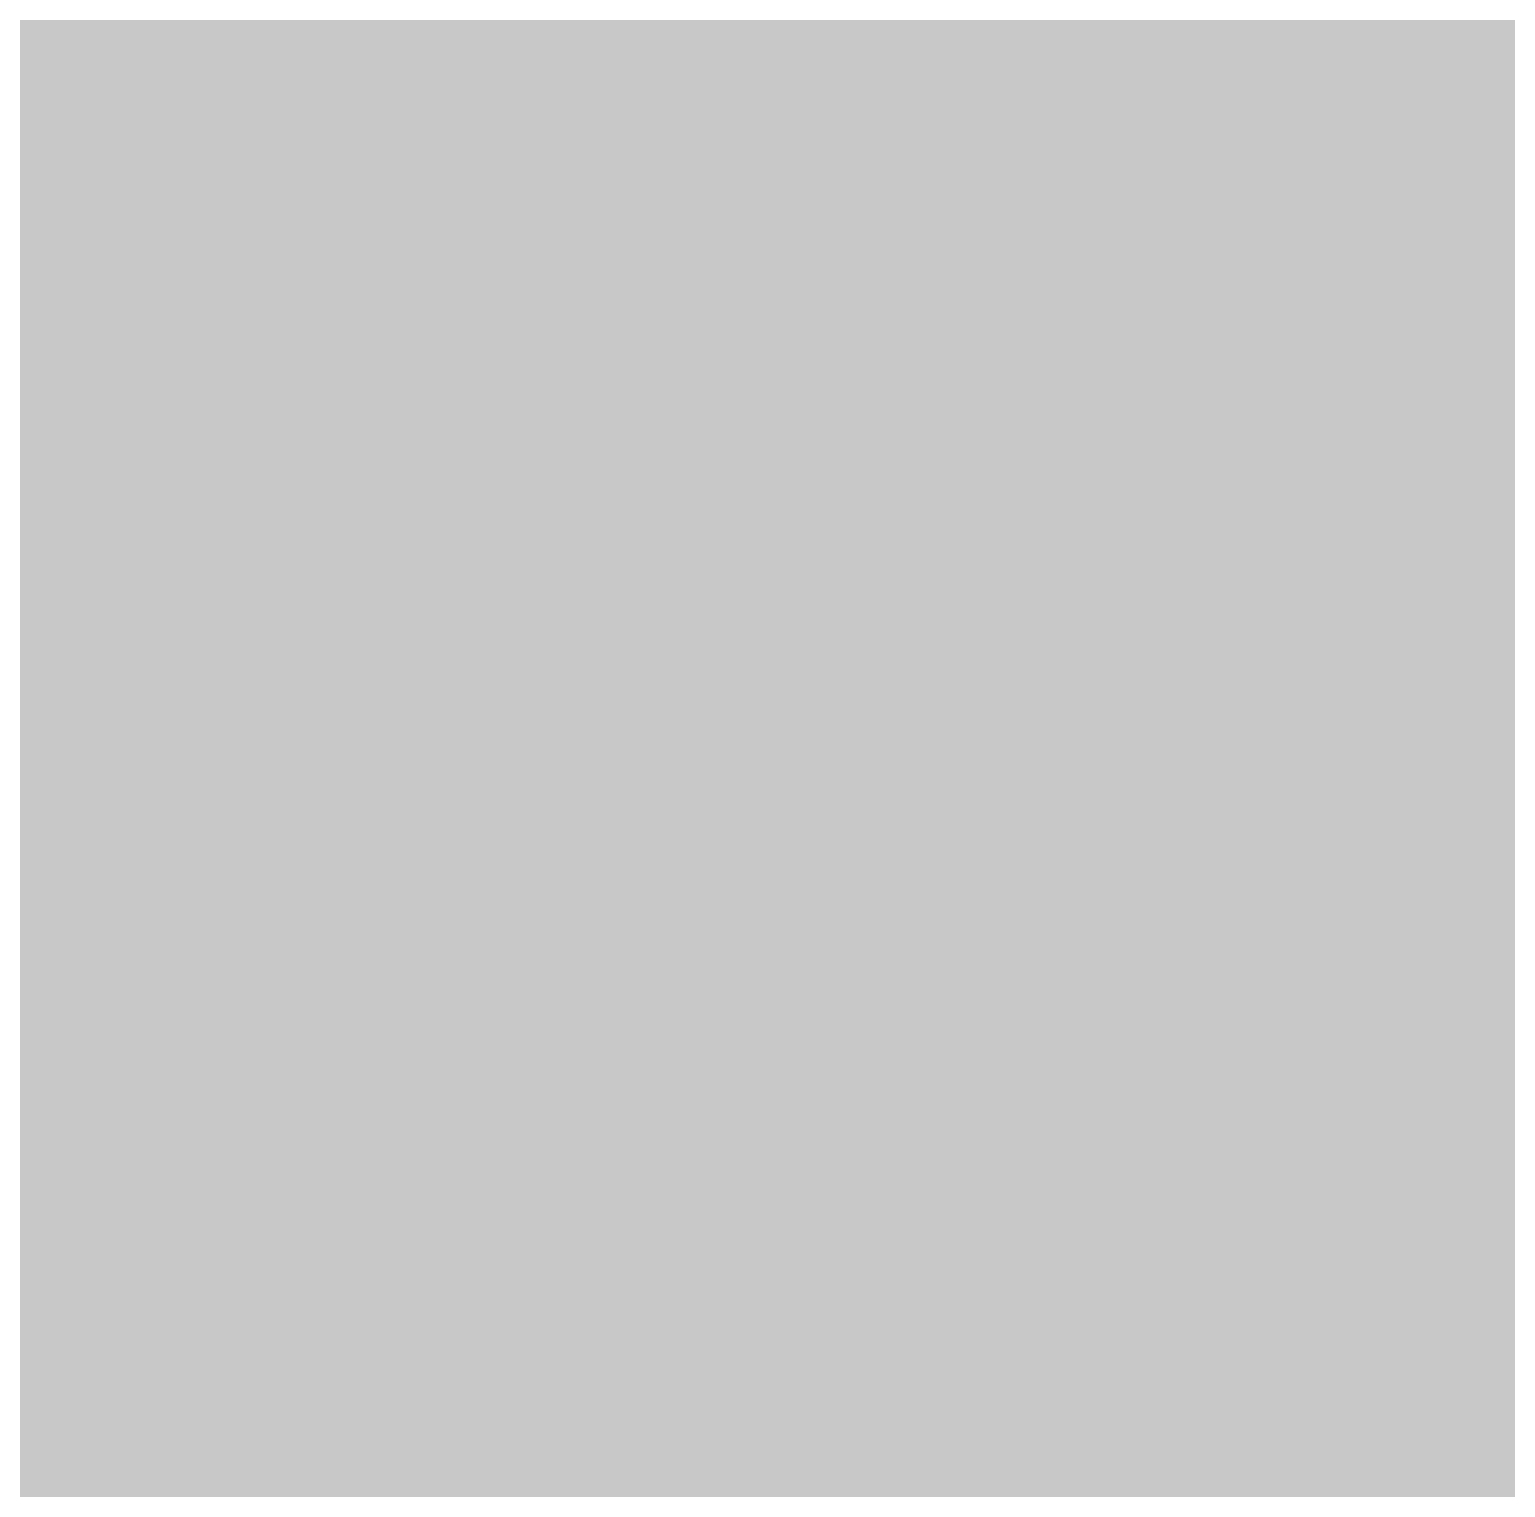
# Model space of a CAD drawing. Extents: x -23 to 289, y -67 to 135.
# Drawn here: x 148.4548 to 148.5494, y 78.6469 to 78.7404 of the extents above; entities that cross this region are included whole.
import ezdxf
from ezdxf.enums import TextEntityAlignment as Align

# ---------------------------------------------------------------- set-up
doc = ezdxf.new("R2010")
doc.units = 0
doc.header["$MEASUREMENT"] = 0
doc.layers.add('ASSEMBLY_PART_NUMBERS_BTM', color=191, linetype='CONTINUOUS')
doc.layers.add('GENERATED_SILKSCREEN_BTM', color=255, linetype='CONTINUOUS')
doc.styles.add('VERIBEST_GERBER_0', font='txt')

msp = doc.modelspace()

# ---------------------------------------------------------------- linework, layer by layer
at = {"layer": 'GENERATED_SILKSCREEN_BTM', "const_width": 0.15}
msp.add_lwpolyline([(148.2704, 79.1976), (148.8032, 78.7648), (148.8032, 78.6792), (148.2808, 78.6792), (148.2752, 78.6776), (148.2704, 78.6744), (148.268, 78.6688), (148.2672, 78.6624), (148.268, 78.6568), (148.2704, 78.6512), (148.2752, 78.648), (148.2808, 78.6464), (148.82, 78.6464), (148.8264, 78.648), (148.8304, 78.652), (148.8344, 78.656), (148.836, 78.6624), (148.836, 78.772), (148.8352, 78.7744), (148.8336, 78.78), (148.832, 78.7824), (148.8312, 78.784), (148.8288, 78.7856), (148.2968, 79.2192)], dxfattribs=at)

# ---------------------------------------------------------------- texts
at = {"layer": 'ASSEMBLY_PART_NUMBERS_BTM', "style": 'VERIBEST_GERBER_0', "text_generation_flag": 2}
for s, p in [('APHCM2012QBC/D-F01', (171.25, 78.79)), ('ERJ-3EKF6200V', (167.75, 78.79))]:
    msp.add_text(s, height=2.032, dxfattribs=at).set_placement(p, align=Align.TOP_LEFT)

doc.saveas('drawing.dxf')
